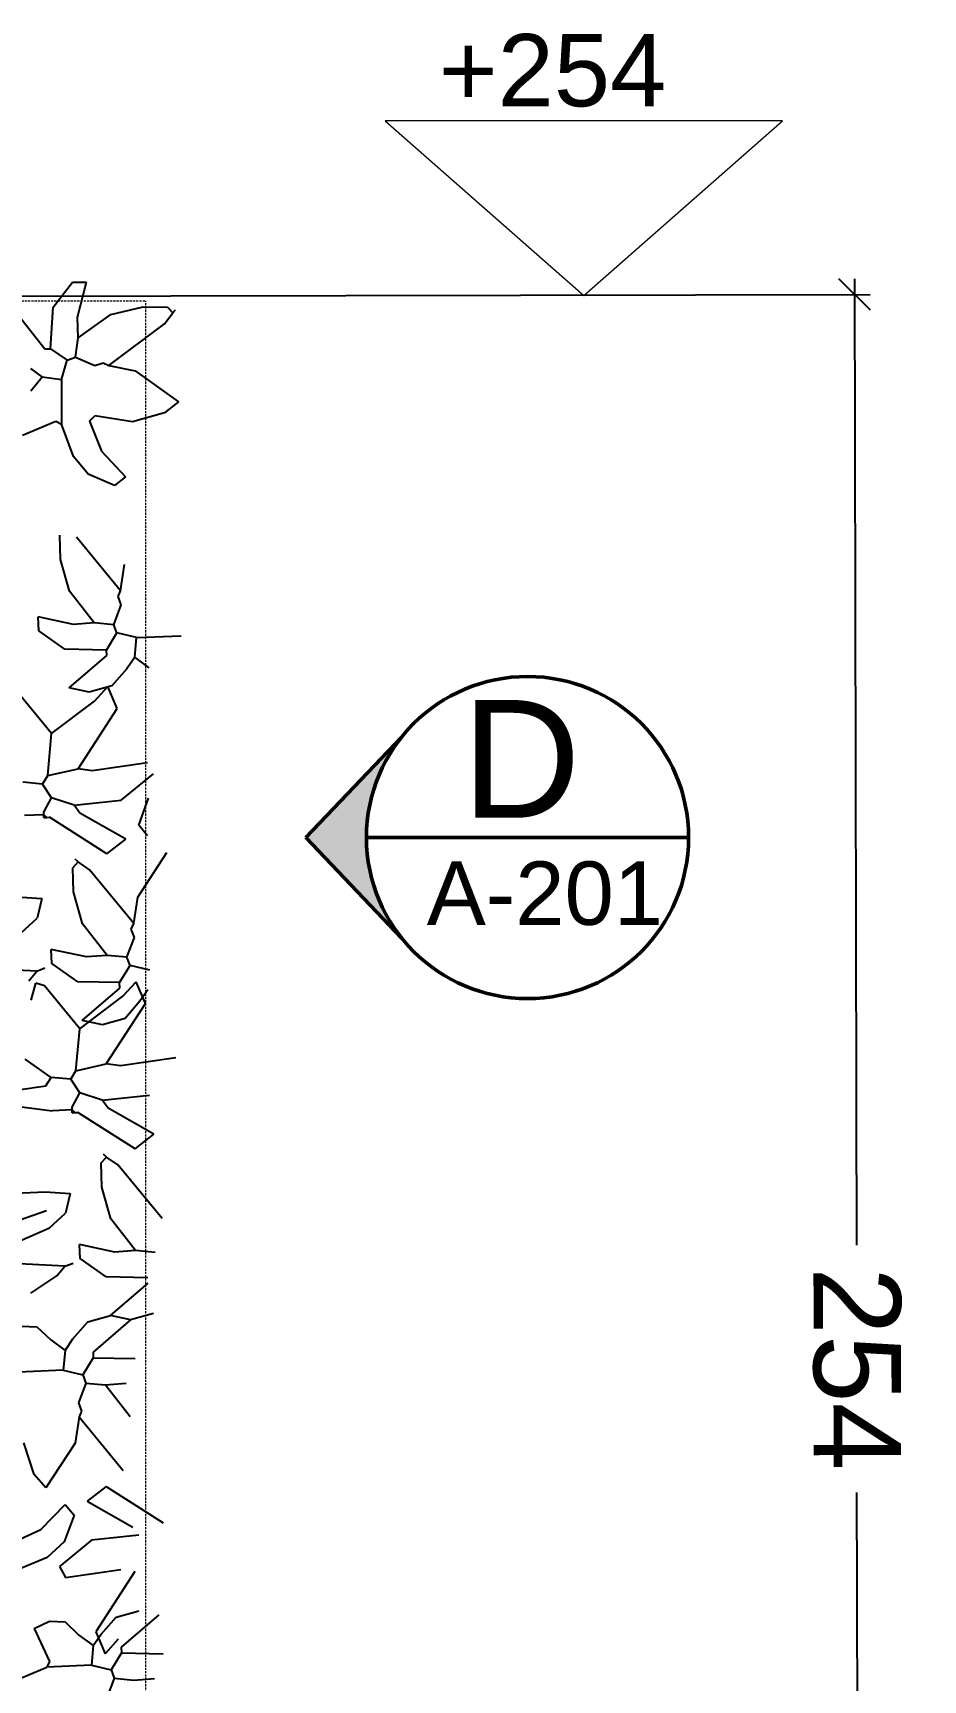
# Model space of a CAD drawing. Header units: inches. Extents: x 745 to 1928, y 308 to 2639.
# Drawn here: x 1826.1 to 1928, y 2450.3 to 2639 of the extents above; entities that cross this region are included whole.
import ezdxf
from ezdxf.enums import TextEntityAlignment as Align

# ---------------------------------------------------------------- set-up
doc = ezdxf.new("R2010")
doc.units = ezdxf.units.IN
doc.header["$MEASUREMENT"] = 0
doc.linetypes.add('HIDDEN', pattern=[0.375, 0.25, -0.125])
for name, color, linetype, lineweight in [('A-FLOR-FTPT', 6, 'HIDDEN', 13), ('A-WALL-FULL', 7, 'Continuous', 50), ('G-ANNO-DIM', 90, 'Continuous', 18), ('G-HEDGE', 96, 'Continuous', 25)]:
    doc.layers.add(name, color=color, linetype=linetype, lineweight=lineweight)
doc.styles.add('ARIAL', font='arial.ttf')
doc.styles.add('underline', font='arial.ttf')
doc.dimstyles.new('TICK_36', dxfattribs={"dimtxt": 10, "dimasz": 3.6, "dimexe": 1.8, "dimexo": 1.2, "dimgap": 1.8, "dimtad": 0, "dimdec": 0, "dimzin": 0, "dimdsep": 46, "dimtxsty": 'ARIAL', "dimblk": 'OBLIQUE', "dimcen": 1.8, "dimdle": 1.8, "dimclrd": 256, "dimclrt": 256, "dimadec": 0, "dimazin": 0, "dimtfac": 1, "dimtdec": 0, "dimtmove": 1, "dimatfit": 3, "dimldrblk": 'OPEN90', "dimfxl": 1, "dimtfill": 1, "dimtolj": 1, "dimtzin": 0, "dimarcsym": 0})

# ---------------------------------------------------------------- blocks, each defined once
blk = doc.blocks.new('wall elev section')
h = blk.add_hatch(color=256)
h.dxf.hatch_style = 1
h.paths.add_polyline_path([(-10.64, -11.17), (0, 0), (-10.64, 11.17, -0.171451), (-6.7, 0, -0.171451)])
for p, q in [((0, 0), (-10.64, 11.17)), ((-42.26, 0), (-6.7, 0)), ((0, 0), (-10.64, -11.17))]:
    blk.add_line(p, q)
blk.add_circle((-24.48, 0), 17.78)
at = {"style": 'ARIAL'}
for tag, height, p in [('A', 13, (-24.23, 8.68)), ('A-301', 7, (-24.6, -6.15))]:
    blk.add_attdef(tag, text='', height=height, dxfattribs=at).set_placement(p, align=Align.MIDDLE_CENTER)
blk = doc.blocks.new('_Oblique')
at = {"color": 0, "linetype": 'ByBlock', "lineweight": -2}
blk.add_line((-0.5, -0.5), (0.5, 0.5), dxfattribs=at)
blk = doc.blocks.new('*D37')
at = {"layer": 'Defpoints', "color": 0, "transparency": 16777216}
for p in [(1543.52, 2608.3), (1920.19, 2609.03), (1544.01, 2354.3)]:
    blk.add_point(p, dxfattribs=at)
at = {"layer": 'G-ANNO-DIM', "lineweight": -2, "transparency": 16777216}
for p, q in [((1920.19, 2610.83), (1920.41, 2498.85)), ((1920.69, 2353.23), (1920.46, 2473.03))]:
    blk.add_line(p, q, dxfattribs=at)
at = {"layer": 'G-ANNO-DIM', "color": 0, "lineweight": -2, "transparency": 16777216}
for p, q in [((1544.72, 2608.3), (1921.99, 2609.03)), ((1545.21, 2354.3), (1922.48, 2355.03))]:
    blk.add_line(p, q, dxfattribs=at)
at = {"layer": 'G-ANNO-DIM', "lineweight": -2, "transparency": 16777216, "xscale": 3.6, "yscale": 3.6, "zscale": 3.6}
for p, rotation in [((1920.19, 2609.03), 90.11050432522009), ((1920.68, 2355.03), 270.1105043252201)]:
    blk.add_blockref('_Oblique', p, dxfattribs=dict(at, rotation=rotation))
at = {"layer": 'G-ANNO-DIM', "transparency": 16777216, "insert": (1920.43, 2485.94), "char_height": 10, "attachment_point": 5, "rotation": 270.1105, "style": 'ARIAL', "bg_fill": 3, "box_fill_scale": 1.25, "bg_fill_color": 256, "bg_fill_true_color": 13158600, "bg_fill_transparency": 0}
blk.add_mtext('\\A1;254', dxfattribs=at)
blk = doc.blocks.new('_Open90')
at = {"color": 0, "linetype": 'ByBlock', "lineweight": -2}
for p, q in [((0, 0), (-1, 0)), ((-0.5, 0.5), (0, 0)), ((0, 0), (-0.5, -0.5))]:
    blk.add_line(p, q, dxfattribs=at)

msp = doc.modelspace()

# ---------------------------------------------------------------- linework, layer by layer
at = {"layer": 'A-FLOR-FTPT'}
for p in [(1543.52, 2608.3), (1839.01, 2354.3)]:
    msp.add_line(p, (1839.01, 2608.3), dxfattribs=at)
at = {"layer": 'G-HEDGE'}
for p, q in [((1828.39, 2607.57), (1830.62, 2610.44)), ((1830.62, 2610.44), (1832.22, 2610.44)), ((1831.17, 2606.44), (1832.22, 2610.44)), ((1823.93, 2607.26), (1827.43, 2602.79)), ((1828.07, 2602.79), (1828.39, 2607.57)), ((1831.26, 2604.07), (1831.17, 2606.44)), ((1831.26, 2604.07), (1835.01, 2606.73)), ((1835.01, 2606.73), (1838.69, 2607.61)), ((1838.69, 2607.61), (1841.47, 2607.57)), ((1841.15, 2605.66), (1842.11, 2606.94)), ((1841.47, 2607.57), (1842.11, 2606.94)), ((1842.11, 2606.94), (1842.42, 2607.26)), ((1834.77, 2600.88), (1841.15, 2605.66)), ((1827.43, 2602.79), (1828.07, 2602.79)), ((1828.07, 2602.79), (1829.99, 2601.51)), ((1830.94, 2601.83), (1831.26, 2604.07)), ((1829.35, 2599.28), (1829.99, 2601.51)), ((1829.99, 2601.51), (1830.94, 2601.83)), ((1830.94, 2601.83), (1833.17, 2600.88)), ((1833.17, 2600.88), (1834.13, 2601.2)), ((1834.13, 2601.2), (1834.77, 2600.88)), ((1834.77, 2600.88), (1837.77, 2600.29)), ((1827.12, 2599.6), (1825.84, 2600.56)), ((1825.84, 2598.01), (1827.12, 2599.6)), ((1827.12, 2599.6), (1829.35, 2599.28)), ((1829.35, 2599.28), (1829.35, 2594.18)), ((1837.77, 2600.29), (1842.74, 2596.73)), ((1832.54, 2594.5), (1833.17, 2595.14)), ((1837.46, 2594.43), (1833.17, 2595.14)), ((1841.15, 2595.46), (1837.46, 2594.43)), ((1842.74, 2596.73), (1841.15, 2595.46)), ((1824.88, 2592.9), (1828.71, 2594.5)), ((1828.71, 2594.5), (1829.35, 2594.18)), ((1830.71, 2590.48), (1829.35, 2594.18)), ((1832.54, 2594.5), (1833.93, 2591.06)), ((1832.4, 2588.43), (1830.71, 2590.48)), ((1833.93, 2591.06), (1836.68, 2588.12)), ((1835.41, 2587.16), (1832.4, 2588.43)), ((1836.68, 2588.12), (1835.41, 2587.16)), ((1829.22, 2578.68), (1829.14, 2581.46)), ((1836.12, 2575.06), (1831.06, 2581.22)), ((1830.26, 2575.04), (1829.22, 2578.68)), ((1836.12, 2575.06), (1836.58, 2578.08)), ((1833.09, 2571.41), (1830.26, 2575.04)), ((1835.83, 2574.41), (1836.12, 2575.06)), ((1836.19, 2573.46), (1835.83, 2574.41)), ((1835.33, 2571.19), (1836.19, 2573.46)), ((1826.74, 2570.5), (1826.67, 2572.09)), ((1830.72, 2571.22), (1826.67, 2572.09)), ((1829.71, 2568.39), (1826.74, 2570.5)), ((1833.09, 2571.41), (1830.72, 2571.22)), ((1835.33, 2571.19), (1833.09, 2571.41)), ((1835.69, 2570.25), (1835.33, 2571.19)), ((1834.5, 2568.28), (1835.69, 2570.25)), ((1837.95, 2569.71), (1835.69, 2570.25)), ((1837.73, 2567.47), (1837.95, 2569.71)), ((1837.95, 2569.71), (1843.05, 2569.93)), ((1834.5, 2568.28), (1829.71, 2568.39)), ((1830.22, 2563.95), (1834.53, 2567.65)), ((1834.53, 2567.65), (1834.5, 2568.28)), ((1837.73, 2567.47), (1836.83, 2566.15)), ((1839.38, 2566.26), (1837.73, 2567.47)), ((1836.83, 2566.15), (1835.13, 2564.2)), ((1828.19, 2558.71), (1824.15, 2563.64)), ((1832.52, 2563.47), (1830.22, 2563.95)), ((1835.13, 2564.2), (1832.52, 2563.47)), ((1833.14, 2562.44), (1834.66, 2564.1)), ((1835.73, 2561.59), (1834.66, 2564.1)), ((1828.19, 2558.71), (1833.14, 2562.44)), ((1831.24, 2554.69), (1835.73, 2561.59)), ((1827.77, 2553.9), (1828.19, 2558.71)), ((1827.17, 2552.92), (1827.77, 2553.9)), ((1827.77, 2553.9), (1831.24, 2554.69)), ((1832.85, 2554.45), (1831.24, 2554.69)), ((1839.19, 2555.36), (1832.85, 2554.45)), ((1836.19, 2551.08), (1839.89, 2554.11)), ((1827.17, 2552.92), (1824.93, 2553.14)), ((1828.19, 2551.37), (1827.17, 2552.92)), ((1827.31, 2549.73), (1828.19, 2551.37)), ((1827.32, 2549.42), (1827.31, 2549.73)), ((1830.79, 2550.53), (1828.19, 2551.37)), ((1830.79, 2550.53), (1836.19, 2551.08)), ((1831.46, 2549.6), (1830.79, 2550.53)), ((1838.2, 2548.24), (1839.33, 2551.3)), ((1827.32, 2549.42), (1825.09, 2549.32)), ((1827.34, 2549.1), (1827.32, 2549.42)), ((1827.65, 2549.11), (1827.32, 2549.42)), ((1827.34, 2549.1), (1827.65, 2549.11)), ((1827.65, 2549.11), (1827.97, 2549.13)), ((1834.54, 2544.94), (1827.97, 2549.13)), ((1836.7, 2546.63), (1831.46, 2549.6)), ((1839.21, 2547.01), (1838.2, 2548.24)), ((1834.54, 2544.94), (1836.7, 2546.63)), ((1831.25, 2544.02), (1830.92, 2544.32)), ((1838.08, 2539.97), (1841.42, 2545.1)), ((1830.64, 2543.35), (1831.25, 2544.02)), ((1830.72, 2540.57), (1830.64, 2543.35)), ((1832.57, 2543.12), (1831.25, 2544.02)), ((1837.62, 2536.95), (1832.57, 2543.12)), ((1831.76, 2536.93), (1830.72, 2540.57)), ((1824.22, 2540.02), (1827.1, 2539.83)), ((1827.1, 2539.83), (1826.56, 2537.57)), ((1837.62, 2536.95), (1838.08, 2539.97)), ((1824.72, 2535.9), (1826.56, 2537.57)), ((1834.59, 2533.31), (1831.76, 2536.93)), ((1837.33, 2536.3), (1837.62, 2536.95)), ((1836.83, 2533.09), (1837.69, 2535.36)), ((1837.69, 2535.36), (1837.33, 2536.3)), ((1828.25, 2532.39), (1828.18, 2533.99)), ((1832.22, 2533.12), (1828.18, 2533.99)), ((1834.59, 2533.31), (1832.22, 2533.12)), ((1836.83, 2533.09), (1834.59, 2533.31)), ((1837.2, 2532.15), (1836.83, 2533.09)), ((1826.51, 2531.5), (1819.79, 2531.85)), ((1825.59, 2530.39), (1826.51, 2531.5)), ((1826.51, 2531.5), (1827.45, 2531.86)), ((1831.21, 2530.29), (1828.25, 2532.39)), ((1836, 2530.18), (1837.2, 2532.15)), ((1839.45, 2531.61), (1837.2, 2532.15)), ((1825.86, 2528.17), (1826.42, 2530.11)), ((1827.39, 2529.83), (1826.42, 2530.11)), ((1831.43, 2524.9), (1827.39, 2529.83)), ((1836, 2530.18), (1831.21, 2530.29)), ((1831.72, 2525.84), (1836.03, 2529.54)), ((1836.03, 2529.54), (1836, 2530.18)), ((1836.38, 2528.63), (1837.9, 2530.29)), ((1838.97, 2527.78), (1837.9, 2530.29)), ((1839.23, 2529.36), (1838.33, 2528.05)), ((1831.43, 2524.9), (1836.38, 2528.63)), ((1834.48, 2520.88), (1838.97, 2527.78)), ((1838.33, 2528.05), (1836.63, 2526.09)), ((1834.03, 2525.36), (1831.72, 2525.84)), ((1836.63, 2526.09), (1834.03, 2525.36)), ((1831, 2520.09), (1831.43, 2524.9)), ((1828.16, 2519.33), (1825.2, 2521.43)), ((1842.43, 2521.55), (1836.09, 2520.63)), ((1830.41, 2519.11), (1831, 2520.09)), ((1831, 2520.09), (1834.48, 2520.88)), ((1836.09, 2520.63), (1834.48, 2520.88)), ((1824.39, 2517.89), (1827.57, 2518.35)), ((1827.57, 2518.35), (1828.16, 2519.33)), ((1830.41, 2519.11), (1828.16, 2519.33)), ((1831.43, 2517.56), (1830.41, 2519.11)), ((1823.28, 2516.15), (1828.33, 2515.51)), ((1830.55, 2515.92), (1831.43, 2517.56)), ((1830.56, 2515.6), (1830.55, 2515.92)), ((1834.02, 2516.71), (1831.43, 2517.56)), ((1834.02, 2516.71), (1839.42, 2517.27)), ((1834.7, 2515.78), (1834.02, 2516.71)), ((1839.94, 2512.82), (1834.7, 2515.78)), ((1830.56, 2515.6), (1828.33, 2515.51)), ((1830.57, 2515.28), (1830.56, 2515.6)), ((1830.89, 2515.3), (1830.56, 2515.6)), ((1830.57, 2515.28), (1830.89, 2515.3)), ((1830.89, 2515.3), (1831.21, 2515.31)), ((1837.78, 2511.13), (1831.21, 2515.31)), ((1837.78, 2511.13), (1839.94, 2512.82)), ((1833.88, 2509.54), (1834.49, 2510.2)), ((1834.49, 2510.2), (1834.16, 2510.51)), ((1835.8, 2509.3), (1834.49, 2510.2)), ((1833.96, 2506.76), (1833.88, 2509.54)), ((1840.86, 2503.14), (1835.8, 2509.3)), ((1835, 2503.12), (1833.96, 2506.76)), ((1822.36, 2505.99), (1827.46, 2506.21)), ((1827.46, 2506.21), (1830.34, 2506.02)), ((1830.34, 2506.02), (1829.8, 2503.76)), ((1827.61, 2504.03), (1822.23, 2502.16)), ((1827.96, 2502.08), (1829.8, 2503.76)), ((1837.83, 2499.5), (1835, 2503.12)), ((1823.88, 2500.31), (1827.96, 2502.08)), ((1831.48, 2498.58), (1831.41, 2500.17)), ((1835.46, 2499.3), (1831.41, 2500.17)), ((1837.83, 2499.5), (1835.46, 2499.3)), ((1840.07, 2499.27), (1837.83, 2499.5)), ((1829.74, 2497.69), (1823.03, 2498.04)), ((1828.83, 2496.58), (1829.74, 2497.69)), ((1829.74, 2497.69), (1830.69, 2498.05)), ((1834.45, 2496.48), (1831.48, 2498.58)), ((1825.83, 2494.61), (1828.83, 2496.58)), ((1839.24, 2496.37), (1834.45, 2496.48)), ((1834.96, 2492.03), (1839.27, 2495.73)), ((1830.66, 2489.35), (1832.35, 2491.3)), ((1832.35, 2491.3), (1834.96, 2492.03)), ((1837.26, 2491.55), (1832.96, 2487.85)), ((1837.26, 2491.55), (1834.96, 2492.03)), ((1839.87, 2492.28), (1837.26, 2491.55)), ((1824.75, 2490.82), (1826.52, 2490.74)), ((1826.52, 2490.74), (1828.11, 2489.24)), ((1829.76, 2488.03), (1830.66, 2489.35)), ((1828.11, 2489.24), (1829.76, 2488.03)), ((1829.76, 2488.03), (1829.53, 2485.79)), ((1832.96, 2487.85), (1832.98, 2487.21)), ((1829.53, 2485.79), (1824.44, 2485.56)), ((1829.53, 2485.79), (1831.79, 2485.25)), ((1832.98, 2487.21), (1831.79, 2485.25)), ((1832.98, 2487.21), (1837.78, 2487.1)), ((1832.15, 2484.3), (1831.29, 2482.03)), ((1831.79, 2485.25), (1832.15, 2484.3)), ((1832.15, 2484.3), (1834.4, 2484.08)), ((1834.4, 2484.08), (1836.77, 2484.28)), ((1834.4, 2484.08), (1837.22, 2480.46)), ((1831.29, 2482.03), (1831.65, 2481.09)), ((1831.36, 2480.44), (1830.91, 2477.42)), ((1831.65, 2481.09), (1831.36, 2480.44)), ((1831.36, 2480.44), (1836.42, 2474.28)), ((1826.23, 2473.83), (1825.04, 2477.47)), ((1830.91, 2477.42), (1827.57, 2472.29)), ((1827.57, 2472.29), (1826.23, 2473.83)), ((1834.45, 2472.45), (1832.29, 2470.76)), ((1834.45, 2472.45), (1841.01, 2468.27)), ((1832.29, 2470.76), (1837.52, 2467.79)), ((1826.96, 2467.51), (1829.78, 2470.38)), ((1830.79, 2469.15), (1829.66, 2466.09)), ((1829.78, 2470.38), (1830.79, 2469.15)), ((1823.59, 2465.96), (1826.96, 2467.51)), ((1838.2, 2466.87), (1832.8, 2466.31)), ((1829.66, 2466.09), (1827.69, 2464.32)), ((1832.8, 2466.31), (1829.1, 2463.28)), ((1827.69, 2464.32), (1824.05, 2462.79)), ((1829.1, 2463.28), (1829.79, 2462.03)), ((1829.79, 2462.03), (1836.14, 2462.95)), ((1837.75, 2462.7), (1833.26, 2455.8)), ((1833.89, 2455.53), (1835.59, 2457.49)), ((1835.59, 2457.49), (1838.2, 2458.22)), ((1840.5, 2457.74), (1836.19, 2454.04)), ((1826.2, 2456.16), (1827.99, 2457)), ((1826.2, 2456.16), (1827.96, 2452.4)), ((1827.99, 2457), (1829.75, 2456.93)), ((1829.75, 2456.93), (1831.34, 2455.42)), ((1831.34, 2455.42), (1832.99, 2454.22)), ((1832.99, 2454.22), (1833.89, 2455.53)), ((1833.26, 2455.8), (1834.33, 2453.29)), ((1832.99, 2454.22), (1832.77, 2451.97)), ((1835.85, 2454.95), (1834.33, 2453.29)), ((1836.19, 2454.04), (1836.22, 2453.4)), ((1824.03, 2450.23), (1827.67, 2451.75)), ((1827.96, 2452.4), (1827.67, 2451.75)), ((1832.77, 2451.97), (1827.67, 2451.75)), ((1832.77, 2451.97), (1835.03, 2451.43)), ((1836.22, 2453.4), (1835.03, 2451.43)), ((1836.22, 2453.4), (1841.01, 2453.29)), ((1835.39, 2450.49), (1834.53, 2448.22)), ((1835.03, 2451.43), (1835.39, 2450.49)), ((1835.39, 2450.49), (1837.63, 2450.27)), ((1837.63, 2450.27), (1840, 2450.46))]:
    msp.add_line(p, q, dxfattribs=at)

# ---------------------------------------------------------------- block references
at = {"layer": 'A-WALL-FULL'}
ref = msp.add_blockref('wall elev section', (1857.32, 2546.81), dxfattribs=dict(at, xscale=-1.037771304502293, yscale=1.037771304502293, zscale=1.037771304502293))
ref.add_attrib('A-301', 'A-201', dxfattribs={"layer": '0', "height": 7.264, "style": 'ARIAL'}).set_placement((1884.72, 2540.43), align=Align.MIDDLE_CENTER)
ref.add_attrib('A', 'D', dxfattribs={"layer": '0', "height": 13.49, "style": 'ARIAL'}).set_placement((1882.01, 2555.82), align=Align.MIDDLE_CENTER)

# ---------------------------------------------------------------- texts
at = {"layer": 'G-ANNO-DIM', "style": 'underline'}
msp.add_text('+254', height=8.281, dxfattribs=at).set_placement((1872.56, 2630.59))

# ---------------------------------------------------------------- next in the draw order: dimensions: what is measured, and where the dimension line sits
at = {"layer": 'G-ANNO-DIM'}
dim = msp.add_linear_dim(base=(1920.19, 2609.03), p1=(1544.01, 2354.3), p2=(1543.52, 2608.3), angle=90.1105, dimstyle='TICK_36', override={"dimtmove": 0}, dxfattribs=at)
dim.commit()
dim.dimension.update_dxf_attribs({"geometry": '*D37', "text_midpoint": (1920.43, 2485.94), "dimtype": 161})

# ---------------------------------------------------------------- next in the draw order: hatches: boundary and pattern name
h = msp.add_hatch(color=256, dxfattribs=at)
h.dxf.hatch_style = 1
h.paths.add_polyline_path([(1911.93, 2628.92), (1866.43, 2628.92), (1889.18, 2608.9)], flags=17)
h.paths.add_polyline_path([(1866.43, 2628.92), (1889.18, 2608.9), (1911.93, 2628.92)])

# ---------------------------------------------------------------- next in the draw order: linework, layer by layer
msp.add_lwpolyline([(1866.43, 2628.92), (1889.18, 2608.9), (1911.93, 2628.92)], close=True, dxfattribs=at)

doc.saveas('drawing.dxf')
